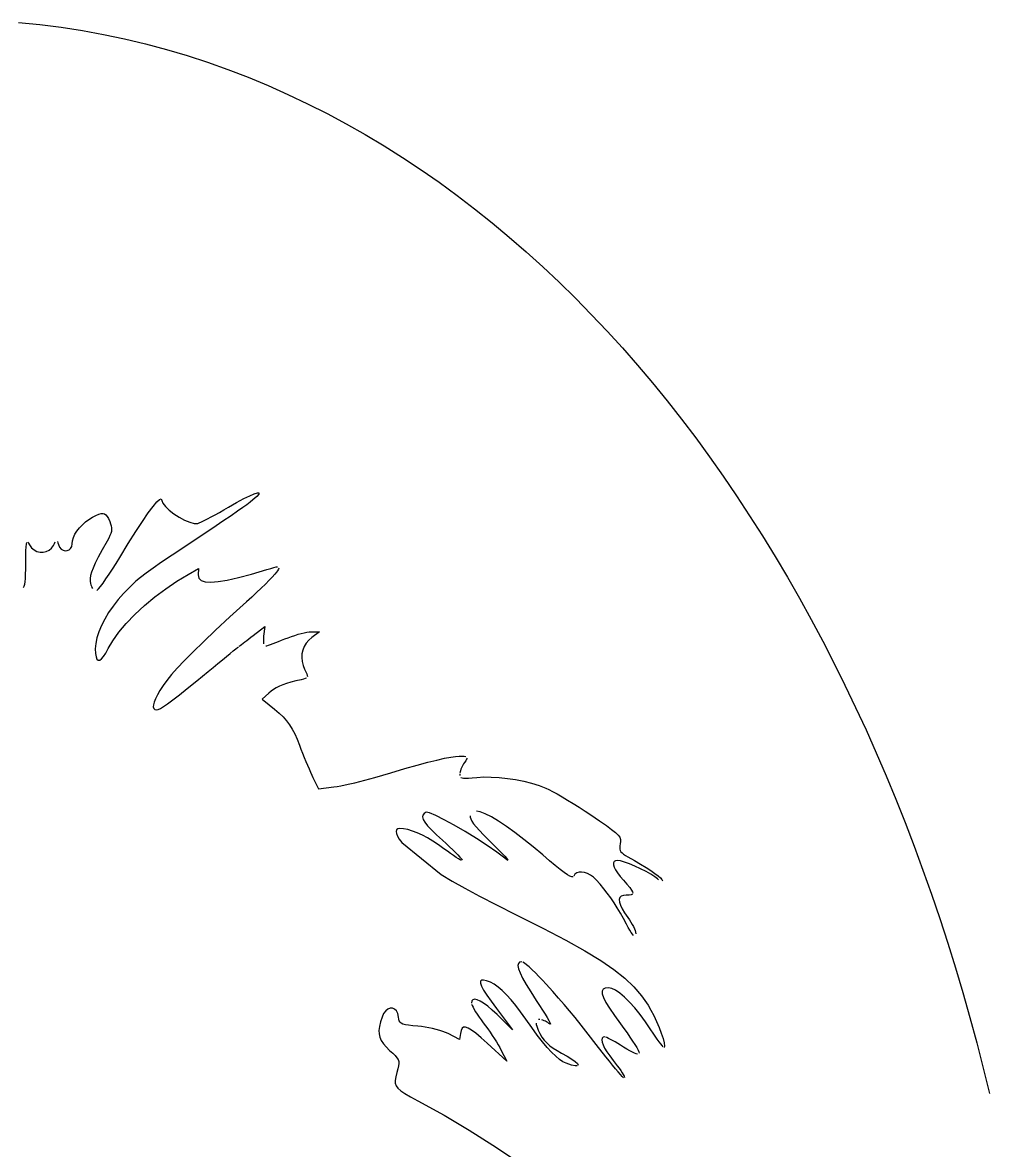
# Model space of a CAD drawing. Extents: x -128 to 128, y -84 to 84.
# Drawn here: x -102.69 to -81.68, y 34.58 to 59.16 of the extents above; entities that cross this region are included whole.
import ezdxf

# ---------------------------------------------------------------- set-up
doc = ezdxf.new("R2010")
doc.units = 0
doc.header["$MEASUREMENT"] = 0
doc.layers.get('0').update_dxf_attribs({"linetype": 'CONTINUOUS'})

msp = doc.modelspace()

# ---------------------------------------------------------------- linework, layer by layer
for p, q in [((-102.778, 59.158), (-102.312, 59.112)), ((-102.312, 59.112), (-101.848, 59.054)), ((-101.848, 59.054), (-101.385, 58.983)), ((-101.385, 58.983), (-100.924, 58.899)), ((-100.924, 58.899), (-100.465, 58.802)), ((-100.465, 58.802), (-100.009, 58.693)), ((-100.009, 58.693), (-99.555, 58.571)), ((-99.555, 58.571), (-99.105, 58.438)), ((-99.105, 58.438), (-98.658, 58.292)), ((-98.658, 58.292), (-98.214, 58.135)), ((-98.214, 58.135), (-97.774, 57.966)), ((-97.774, 57.966), (-97.337, 57.785)), ((-97.337, 57.785), (-96.905, 57.593)), ((-96.905, 57.593), (-96.477, 57.39)), ((-96.477, 57.39), (-96.053, 57.177)), ((-96.053, 57.177), (-95.634, 56.952)), ((-95.634, 56.952), (-95.22, 56.718)), ((-95.22, 56.718), (-94.81, 56.472)), ((-94.81, 56.472), (-94.405, 56.217)), ((-94.405, 56.217), (-94.005, 55.952)), ((-94.005, 55.952), (-93.61, 55.677)), ((-93.61, 55.677), (-93.22, 55.393)), ((-93.22, 55.393), (-92.836, 55.1)), ((-92.836, 55.1), (-92.456, 54.797)), ((-92.456, 54.797), (-92.082, 54.485)), ((-92.082, 54.485), (-91.713, 54.165)), ((-91.713, 54.165), (-91.35, 53.836)), ((-91.35, 53.836), (-90.992, 53.498)), ((-90.992, 53.498), (-90.639, 53.153)), ((-90.639, 53.153), (-90.292, 52.799)), ((-90.292, 52.799), (-89.95, 52.437)), ((-89.95, 52.437), (-89.614, 52.067)), ((-89.614, 52.067), (-89.284, 51.69)), ((-89.284, 51.69), (-88.959, 51.305)), ((-88.959, 51.305), (-88.639, 50.913)), ((-88.639, 50.913), (-88.325, 50.513)), ((-88.325, 50.513), (-88.017, 50.107)), ((-88.017, 50.107), (-87.714, 49.693)), ((-87.714, 49.693), (-87.417, 49.273)), ((-87.417, 49.273), (-87.126, 48.846)), ((-97.639, 48.891), (-97.571, 48.911)), ((-97.571, 48.911), (-97.537, 48.909)), ((-97.537, 48.909), (-97.541, 48.883)), ((-99.846, 48.614), (-99.764, 48.713)), ((-99.764, 48.713), (-99.704, 48.768)), ((-99.704, 48.768), (-99.668, 48.78)), ((-99.668, 48.78), (-99.655, 48.746)), ((-99.655, 48.746), (-99.634, 48.683)), ((-99.634, 48.683), (-99.578, 48.61)), ((-98.204, 48.597), (-98.024, 48.701)), ((-98.024, 48.701), (-97.868, 48.785)), ((-97.868, 48.785), (-97.739, 48.848)), ((-97.731, 48.708), (-97.803, 48.653)), ((-97.739, 48.848), (-97.639, 48.891)), ((-97.668, 48.758), (-97.731, 48.708)), ((-97.583, 48.833), (-97.668, 48.758)), ((-97.541, 48.883), (-97.583, 48.833)), ((-87.126, 48.846), (-86.841, 48.412)), ((-101.167, 48.379), (-101.091, 48.417)), ((-101.091, 48.417), (-101.029, 48.444)), ((-101.029, 48.444), (-100.978, 48.46)), ((-100.978, 48.46), (-100.937, 48.464)), ((-100.937, 48.464), (-100.902, 48.455)), ((-100.902, 48.455), (-100.873, 48.433)), ((-100.873, 48.433), (-100.846, 48.398)), ((-100.076, 48.289), (-99.95, 48.472)), ((-99.95, 48.472), (-99.846, 48.614)), ((-99.578, 48.61), (-99.494, 48.531)), ((-99.494, 48.531), (-99.39, 48.452)), ((-99.39, 48.452), (-99.275, 48.379)), ((-98.58, 48.385), (-98.492, 48.433)), ((-98.492, 48.433), (-98.399, 48.485)), ((-98.399, 48.485), (-98.303, 48.54)), ((-98.303, 48.54), (-98.204, 48.597)), ((-98.003, 48.509), (-98.145, 48.412)), ((-97.891, 48.588), (-98.003, 48.509)), ((-97.803, 48.653), (-97.891, 48.588)), ((-101.45, 48.149), (-101.387, 48.216)), ((-101.387, 48.216), (-101.319, 48.278)), ((-101.319, 48.278), (-101.245, 48.333)), ((-101.245, 48.333), (-101.167, 48.379)), ((-100.846, 48.398), (-100.819, 48.349)), ((-100.819, 48.349), (-100.791, 48.285)), ((-100.791, 48.285), (-100.772, 48.234)), ((-100.772, 48.234), (-100.758, 48.189)), ((-100.758, 48.189), (-100.75, 48.148)), ((-100.221, 48.067), (-100.076, 48.289)), ((-99.275, 48.379), (-99.158, 48.317)), ((-99.158, 48.317), (-99.046, 48.27)), ((-99.046, 48.27), (-98.948, 48.245)), ((-98.948, 48.245), (-98.872, 48.246)), ((-98.872, 48.246), (-98.839, 48.258)), ((-98.839, 48.258), (-98.792, 48.278)), ((-98.792, 48.278), (-98.732, 48.307)), ((-98.732, 48.307), (-98.661, 48.343)), ((-98.661, 48.343), (-98.58, 48.385)), ((-98.324, 48.291), (-98.546, 48.141)), ((-98.145, 48.412), (-98.324, 48.291)), ((-86.841, 48.412), (-86.561, 47.972)), ((-101.603, 47.867), (-101.582, 47.936)), ((-101.582, 47.936), (-101.548, 48.007)), ((-101.548, 48.007), (-101.504, 48.079)), ((-101.504, 48.079), (-101.45, 48.149)), ((-100.812, 47.923), (-100.846, 47.859)), ((-100.785, 47.978), (-100.812, 47.923)), ((-100.766, 48.025), (-100.785, 47.978)), ((-100.754, 48.068), (-100.766, 48.025)), ((-100.749, 48.109), (-100.754, 48.068)), ((-100.75, 48.148), (-100.749, 48.109)), ((-100.386, 47.805), (-100.221, 48.067)), ((-98.82, 47.958), (-99.151, 47.738)), ((-98.546, 48.141), (-98.82, 47.958)), ((-86.561, 47.972), (-86.287, 47.526)), ((-102.617, 47.647), (-102.613, 47.734)), ((-102.613, 47.734), (-102.608, 47.795)), ((-102.608, 47.795), (-102.601, 47.832)), ((-102.577, 47.841), (-102.56, 47.818)), ((-102.56, 47.818), (-102.538, 47.779)), ((-102.538, 47.779), (-102.495, 47.715)), ((-102.495, 47.715), (-102.441, 47.667)), ((-102.111, 47.66), (-102.057, 47.705)), ((-102.057, 47.705), (-102.015, 47.767)), ((-102.015, 47.767), (-101.994, 47.809)), ((-101.994, 47.809), (-101.977, 47.84)), ((-101.927, 47.848), (-101.919, 47.82)), ((-101.919, 47.82), (-101.909, 47.782)), ((-101.909, 47.782), (-101.885, 47.726)), ((-101.885, 47.726), (-101.851, 47.685)), ((-101.851, 47.685), (-101.809, 47.659)), ((-101.677, 47.668), (-101.643, 47.699)), ((-101.643, 47.699), (-101.619, 47.744)), ((-101.619, 47.744), (-101.611, 47.802)), ((-101.611, 47.802), (-101.603, 47.867)), ((-100.846, 47.859), (-100.953, 47.667)), ((-100.57, 47.505), (-100.386, 47.805)), ((-99.151, 47.738), (-99.43, 47.551)), ((-102.619, 47.385), (-102.618, 47.531)), ((-102.618, 47.531), (-102.617, 47.647)), ((-102.441, 47.667), (-102.378, 47.635)), ((-102.378, 47.635), (-102.31, 47.617)), ((-102.31, 47.617), (-102.241, 47.616)), ((-102.241, 47.616), (-102.173, 47.63)), ((-102.173, 47.63), (-102.111, 47.66)), ((-101.809, 47.659), (-101.764, 47.648)), ((-101.764, 47.648), (-101.719, 47.651)), ((-101.719, 47.651), (-101.677, 47.668)), ((-101.039, 47.507), (-101.106, 47.375)), ((-100.953, 47.667), (-101.039, 47.507)), ((-100.65, 47.374), (-100.57, 47.505)), ((-99.43, 47.551), (-99.659, 47.397)), ((-86.287, 47.526), (-86.018, 47.074)), ((-102.623, 47.138), (-102.62, 47.25)), ((-102.62, 47.25), (-102.619, 47.385)), ((-101.155, 47.268), (-101.19, 47.18)), ((-101.106, 47.375), (-101.155, 47.268)), ((-100.803, 47.137), (-100.728, 47.25)), ((-100.728, 47.25), (-100.65, 47.374)), ((-99.845, 47.268), (-99.995, 47.161)), ((-99.659, 47.397), (-99.845, 47.268)), ((-99.083, 47.134), (-98.858, 47.259)), ((-98.858, 47.259), (-98.862, 47.125)), ((-97.698, 47.142), (-97.368, 47.239)), ((-97.368, 47.239), (-97.281, 47.266)), ((-97.281, 47.266), (-97.214, 47.285)), ((-97.214, 47.285), (-97.164, 47.297)), ((-97.164, 47.297), (-97.13, 47.302)), ((-97.131, 47.213), (-97.152, 47.183)), ((-97.113, 47.247), (-97.131, 47.213)), ((-97.103, 47.273), (-97.113, 47.247)), ((-102.643, 46.918), (-102.634, 46.974)), ((-102.634, 46.974), (-102.627, 47.046)), ((-102.627, 47.046), (-102.623, 47.138)), ((-101.211, 47.107), (-101.22, 47.045)), ((-101.22, 47.045), (-101.218, 46.989)), ((-101.218, 46.989), (-101.208, 46.935)), ((-101.19, 47.18), (-101.211, 47.107)), ((-100.989, 46.873), (-100.935, 46.946)), ((-100.935, 46.946), (-100.872, 47.034)), ((-100.872, 47.034), (-100.803, 47.137)), ((-100.22, 46.983), (-100.311, 46.9)), ((-100.117, 47.068), (-100.22, 46.983)), ((-99.995, 47.161), (-100.117, 47.068)), ((-99.569, 46.822), (-99.327, 46.987)), ((-99.327, 46.987), (-99.083, 47.134)), ((-98.862, 47.125), (-98.848, 47.054)), ((-98.848, 47.054), (-98.799, 47.003)), ((-98.799, 47.003), (-98.713, 46.974)), ((-98.713, 46.974), (-98.59, 46.965)), ((-98.59, 46.965), (-98.429, 46.977)), ((-98.429, 46.977), (-98.227, 47.011)), ((-98.227, 47.011), (-97.984, 47.066)), ((-97.984, 47.066), (-97.698, 47.142)), ((-97.316, 47.005), (-97.398, 46.924)), ((-97.247, 47.077), (-97.316, 47.005)), ((-97.191, 47.137), (-97.247, 47.077)), ((-97.152, 47.183), (-97.191, 47.137)), ((-86.018, 47.074), (-85.756, 46.615)), ((-102.671, 46.852), (-102.655, 46.878)), ((-102.655, 46.878), (-102.643, 46.918)), ((-101.208, 46.935), (-101.2, 46.905)), ((-101.2, 46.905), (-101.189, 46.878)), ((-101.189, 46.878), (-101.177, 46.852)), ((-101.177, 46.852), (-101.163, 46.829)), ((-101.068, 46.784), (-101.034, 46.819)), ((-101.034, 46.819), (-100.989, 46.873)), ((-100.489, 46.719), (-100.608, 46.584)), ((-100.398, 46.814), (-100.489, 46.719)), ((-100.311, 46.9), (-100.398, 46.814)), ((-99.806, 46.643), (-99.569, 46.822)), ((-97.589, 46.739), (-97.695, 46.639)), ((-97.489, 46.834), (-97.589, 46.739)), ((-97.398, 46.924), (-97.489, 46.834)), ((-100.608, 46.584), (-100.717, 46.444)), ((-100.241, 46.259), (-100.031, 46.453)), ((-100.031, 46.453), (-99.806, 46.643)), ((-97.806, 46.538), (-98.169, 46.206)), ((-97.695, 46.639), (-97.806, 46.538)), ((-85.756, 46.615), (-85.499, 46.151)), ((-100.814, 46.303), (-100.899, 46.16)), ((-100.717, 46.444), (-100.814, 46.303)), ((-100.43, 46.063), (-100.241, 46.259)), ((-98.169, 46.206), (-98.482, 45.916)), ((-100.971, 46.019), (-101.029, 45.882)), ((-100.899, 46.16), (-100.971, 46.019)), ((-100.593, 45.872), (-100.43, 46.063)), ((-97.666, 45.803), (-97.411, 46.002)), ((-97.411, 46.002), (-97.436, 45.787)), ((-85.499, 46.151), (-85.248, 45.68)), ((-101.071, 45.75), (-101.097, 45.625)), ((-101.029, 45.882), (-101.071, 45.75)), ((-100.726, 45.688), (-100.593, 45.872)), ((-98.482, 45.916), (-98.749, 45.664)), ((-97.803, 45.696), (-97.758, 45.731)), ((-97.758, 45.731), (-97.712, 45.766)), ((-97.712, 45.766), (-97.666, 45.803)), ((-97.44, 45.748), (-97.441, 45.712)), ((-97.441, 45.712), (-97.441, 45.678)), ((-97.436, 45.787), (-97.44, 45.748)), ((-97.043, 45.7), (-96.974, 45.727)), ((-96.974, 45.727), (-96.903, 45.755)), ((-96.903, 45.755), (-96.831, 45.782)), ((-96.831, 45.782), (-96.758, 45.806)), ((-96.758, 45.806), (-96.686, 45.828)), ((-96.686, 45.828), (-96.617, 45.846)), ((-96.617, 45.846), (-96.554, 45.862)), ((-96.554, 45.862), (-96.496, 45.873)), ((-96.496, 45.873), (-96.446, 45.88)), ((-96.386, 45.756), (-96.453, 45.698)), ((-96.446, 45.88), (-96.406, 45.883)), ((-96.406, 45.883), (-96.217, 45.882)), ((-96.217, 45.882), (-96.386, 45.756)), ((-101.097, 45.625), (-101.106, 45.51)), ((-101.106, 45.51), (-101.102, 45.411)), ((-100.876, 45.418), (-100.823, 45.518)), ((-100.823, 45.518), (-100.726, 45.688)), ((-98.749, 45.664), (-98.974, 45.446)), ((-98.165, 45.411), (-98.097, 45.466)), ((-98.097, 45.466), (-98.043, 45.51)), ((-98.043, 45.51), (-98.005, 45.541)), ((-98.005, 45.541), (-97.984, 45.557)), ((-97.968, 45.569), (-97.946, 45.586)), ((-97.946, 45.586), (-97.917, 45.608)), ((-97.917, 45.608), (-97.883, 45.634)), ((-97.883, 45.634), (-97.844, 45.664)), ((-97.844, 45.664), (-97.803, 45.696)), ((-97.441, 45.678), (-97.439, 45.648)), ((-97.439, 45.648), (-97.436, 45.622)), ((-97.391, 45.574), (-97.364, 45.581)), ((-97.364, 45.581), (-97.328, 45.593)), ((-97.328, 45.593), (-97.283, 45.608)), ((-97.283, 45.608), (-97.23, 45.627)), ((-97.23, 45.627), (-97.172, 45.649)), ((-97.172, 45.649), (-97.109, 45.673)), ((-97.109, 45.673), (-97.043, 45.7)), ((-96.581, 45.484), (-96.6, 45.403)), ((-96.551, 45.561), (-96.581, 45.484)), ((-96.508, 45.633), (-96.551, 45.561)), ((-96.453, 45.698), (-96.508, 45.633)), ((-85.248, 45.68), (-85.003, 45.205)), ((-101.102, 45.411), (-101.089, 45.338)), ((-101.089, 45.338), (-101.069, 45.289)), ((-101.069, 45.289), (-101.041, 45.265)), ((-101.041, 45.265), (-101.008, 45.266)), ((-101.008, 45.266), (-100.969, 45.292)), ((-100.969, 45.292), (-100.924, 45.342)), ((-100.924, 45.342), (-100.876, 45.418)), ((-99.163, 45.257), (-99.318, 45.093)), ((-98.974, 45.446), (-99.163, 45.257)), ((-98.433, 45.192), (-98.335, 45.272)), ((-98.335, 45.272), (-98.245, 45.345)), ((-98.245, 45.345), (-98.165, 45.411)), ((-96.6, 45.403), (-96.605, 45.32)), ((-96.605, 45.32), (-96.598, 45.235)), ((-96.598, 45.235), (-96.577, 45.151)), ((-99.318, 45.093), (-99.444, 44.95)), ((-98.891, 44.816), (-98.646, 45.017)), ((-98.646, 45.017), (-98.537, 45.106)), ((-98.537, 45.106), (-98.433, 45.192)), ((-96.577, 45.151), (-96.542, 45.067)), ((-96.542, 45.067), (-96.515, 45.011)), ((-96.515, 45.011), (-96.495, 44.968)), ((-85.003, 45.205), (-84.763, 44.723)), ((-99.546, 44.824), (-99.627, 44.71)), ((-99.444, 44.95), (-99.546, 44.824)), ((-99.099, 44.648), (-98.891, 44.816)), ((-96.934, 44.757), (-97.018, 44.727)), ((-96.84, 44.785), (-96.934, 44.757)), ((-96.734, 44.812), (-96.84, 44.785)), ((-96.616, 44.84), (-96.734, 44.812)), ((-96.567, 44.851), (-96.616, 44.84)), ((-96.53, 44.862), (-96.567, 44.851)), ((-96.503, 44.874), (-96.53, 44.862)), ((-96.495, 44.968), (-96.484, 44.934)), ((-96.484, 44.934), (-96.481, 44.908)), ((-99.75, 44.509), (-99.792, 44.425)), ((-99.695, 44.604), (-99.75, 44.509)), ((-99.627, 44.71), (-99.695, 44.604)), ((-99.414, 44.4), (-99.272, 44.51)), ((-99.272, 44.51), (-99.099, 44.648)), ((-97.32, 44.549), (-97.466, 44.414)), ((-97.272, 44.59), (-97.32, 44.549)), ((-97.218, 44.628), (-97.272, 44.59)), ((-97.159, 44.664), (-97.218, 44.628)), ((-97.092, 44.696), (-97.159, 44.664)), ((-97.018, 44.727), (-97.092, 44.696)), ((-84.763, 44.723), (-84.53, 44.236)), ((-99.838, 44.293), (-99.841, 44.245)), ((-99.841, 44.245), (-99.831, 44.211)), ((-99.821, 44.353), (-99.838, 44.293)), ((-99.792, 44.425), (-99.821, 44.353)), ((-99.686, 44.213), (-99.618, 44.254)), ((-99.618, 44.254), (-99.528, 44.316)), ((-99.528, 44.316), (-99.414, 44.4)), ((-97.466, 44.414), (-97.314, 44.295)), ((-97.314, 44.295), (-97.197, 44.2)), ((-84.53, 44.236), (-84.302, 43.744)), ((-99.831, 44.211), (-99.808, 44.19)), ((-99.808, 44.19), (-99.772, 44.183)), ((-99.772, 44.183), (-99.736, 44.19)), ((-99.736, 44.19), (-99.686, 44.213)), ((-97.197, 44.2), (-97.097, 44.112)), ((-97.097, 44.112), (-97.011, 44.028)), ((-97.011, 44.028), (-96.936, 43.944)), ((-96.936, 43.944), (-96.871, 43.857)), ((-96.871, 43.857), (-96.813, 43.763)), ((-96.813, 43.763), (-96.759, 43.66)), ((-96.759, 43.66), (-96.707, 43.543)), ((-96.707, 43.543), (-96.655, 43.41)), ((-84.302, 43.744), (-84.081, 43.247)), ((-96.655, 43.41), (-96.622, 43.324)), ((-96.622, 43.324), (-96.587, 43.236)), ((-96.587, 43.236), (-96.551, 43.146)), ((-96.551, 43.146), (-96.515, 43.058)), ((-96.515, 43.058), (-96.48, 42.974)), ((-94.088, 42.977), (-93.856, 43.039)), ((-93.856, 43.039), (-93.658, 43.089)), ((-93.658, 43.089), (-93.493, 43.127)), ((-93.493, 43.127), (-93.358, 43.153)), ((-93.358, 43.153), (-93.251, 43.169)), ((-93.251, 43.169), (-93.17, 43.174)), ((-93.17, 43.174), (-93.11, 43.173)), ((-93.11, 43.173), (-93.063, 43.172)), ((-93.06, 43.034), (-93.077, 43.007)), ((-93.063, 43.172), (-93.03, 43.168)), ((-93.031, 43.074), (-93.06, 43.034)), ((-93.012, 43.106), (-93.031, 43.074)), ((-93.001, 43.131), (-93.012, 43.106)), ((-84.081, 43.247), (-83.865, 42.745)), ((-96.48, 42.974), (-96.445, 42.894)), ((-96.445, 42.894), (-96.414, 42.822)), ((-96.414, 42.822), (-96.385, 42.76)), ((-95.012, 42.709), (-94.664, 42.812)), ((-94.664, 42.812), (-94.356, 42.901)), ((-94.356, 42.901), (-94.088, 42.977)), ((-93.158, 42.782), (-93.156, 42.753)), ((-93.152, 42.83), (-93.156, 42.804)), ((-93.144, 42.857), (-93.152, 42.83)), ((-93.135, 42.887), (-93.144, 42.857)), ((-93.123, 42.917), (-93.135, 42.887)), ((-93.109, 42.948), (-93.123, 42.917)), ((-93.094, 42.978), (-93.109, 42.948)), ((-93.077, 43.007), (-93.094, 42.978)), ((-96.385, 42.76), (-96.36, 42.708)), ((-96.36, 42.708), (-96.238, 42.464)), ((-95.836, 42.513), (-95.754, 42.527)), ((-95.754, 42.527), (-95.661, 42.546)), ((-95.661, 42.546), (-95.559, 42.568)), ((-95.559, 42.568), (-95.451, 42.593)), ((-95.451, 42.593), (-95.34, 42.62)), ((-95.34, 42.62), (-95.228, 42.649)), ((-95.228, 42.649), (-95.117, 42.679)), ((-95.117, 42.679), (-95.012, 42.709)), ((-93.134, 42.712), (-93.111, 42.701)), ((-93.111, 42.701), (-93.076, 42.694)), ((-93.076, 42.694), (-93.029, 42.692)), ((-93.029, 42.692), (-92.966, 42.694)), ((-92.966, 42.694), (-92.887, 42.7)), ((-92.887, 42.7), (-92.788, 42.71)), ((-92.788, 42.71), (-92.636, 42.72)), ((-92.636, 42.72), (-92.472, 42.719)), ((-92.472, 42.719), (-92.299, 42.709)), ((-92.299, 42.709), (-92.122, 42.69)), ((-92.122, 42.69), (-91.942, 42.662)), ((-91.942, 42.662), (-91.765, 42.626)), ((-91.765, 42.626), (-91.594, 42.583)), ((-91.594, 42.583), (-91.432, 42.533)), ((-91.432, 42.533), (-91.283, 42.476)), ((-83.865, 42.745), (-83.655, 42.238)), ((-96.238, 42.464), (-95.905, 42.503)), ((-95.905, 42.503), (-95.836, 42.513)), ((-91.283, 42.476), (-91.218, 42.446)), ((-91.218, 42.446), (-91.135, 42.404)), ((-91.135, 42.404), (-91.038, 42.35)), ((-91.038, 42.35), (-90.929, 42.287)), ((-90.929, 42.287), (-90.811, 42.217)), ((-90.811, 42.217), (-90.686, 42.141)), ((-90.686, 42.141), (-90.559, 42.061)), ((-90.559, 42.061), (-90.43, 41.978)), ((-83.655, 42.238), (-83.451, 41.726)), ((-93.965, 41.891), (-93.972, 41.848)), ((-93.972, 41.848), (-93.957, 41.796)), ((-93.938, 41.924), (-93.965, 41.891)), ((-93.957, 41.796), (-93.919, 41.732)), ((-93.891, 41.95), (-93.938, 41.924)), ((-93.819, 41.938), (-93.891, 41.95)), ((-93.684, 41.882), (-93.819, 41.938)), ((-93.499, 41.789), (-93.684, 41.882)), ((-93.28, 41.669), (-93.499, 41.789)), ((-92.931, 41.873), (-92.933, 41.845)), ((-92.933, 41.845), (-92.922, 41.808)), ((-92.922, 41.808), (-92.897, 41.76)), ((-92.712, 41.96), (-92.793, 41.975)), ((-92.604, 41.918), (-92.712, 41.96)), ((-92.47, 41.849), (-92.604, 41.918)), ((-92.316, 41.756), (-92.47, 41.849)), ((-90.43, 41.978), (-90.304, 41.894)), ((-90.304, 41.894), (-90.114, 41.766)), ((-94.537, 41.567), (-94.547, 41.532)), ((-94.511, 41.589), (-94.537, 41.567)), ((-94.467, 41.596), (-94.511, 41.589)), ((-94.383, 41.59), (-94.467, 41.596)), ((-94.291, 41.572), (-94.383, 41.59)), ((-94.192, 41.542), (-94.291, 41.572)), ((-94.087, 41.502), (-94.192, 41.542)), ((-93.919, 41.732), (-93.86, 41.655)), ((-93.86, 41.655), (-93.776, 41.565)), ((-93.776, 41.565), (-93.669, 41.461)), ((-93.041, 41.53), (-93.28, 41.669)), ((-92.897, 41.76), (-92.857, 41.702)), ((-92.857, 41.702), (-92.801, 41.633)), ((-92.801, 41.633), (-92.73, 41.553)), ((-92.73, 41.553), (-92.643, 41.46)), ((-92.144, 41.643), (-92.316, 41.756)), ((-91.959, 41.51), (-92.144, 41.643)), ((-90.114, 41.766), (-89.964, 41.662)), ((-89.964, 41.662), (-89.849, 41.578)), ((-89.849, 41.578), (-89.765, 41.51)), ((-83.451, 41.726), (-83.254, 41.21)), ((-94.547, 41.532), (-94.539, 41.486)), ((-94.539, 41.486), (-94.516, 41.429)), ((-94.516, 41.429), (-94.478, 41.365)), ((-94.478, 41.365), (-94.425, 41.294)), ((-94.425, 41.294), (-93.562, 40.594)), ((-93.976, 41.451), (-94.087, 41.502)), ((-93.862, 41.391), (-93.976, 41.451)), ((-93.744, 41.321), (-93.862, 41.391)), ((-93.624, 41.242), (-93.744, 41.321)), ((-93.669, 41.461), (-93.536, 41.34)), ((-93.536, 41.34), (-93.457, 41.269)), ((-92.797, 41.38), (-93.041, 41.53)), ((-92.563, 41.228), (-92.797, 41.38)), ((-92.643, 41.46), (-92.539, 41.354)), ((-92.539, 41.354), (-92.417, 41.234)), ((-91.762, 41.361), (-91.959, 41.51)), ((-91.558, 41.197), (-91.762, 41.361)), ((-89.765, 41.51), (-89.707, 41.454)), ((-89.707, 41.454), (-89.673, 41.406)), ((-89.673, 41.406), (-89.657, 41.361)), ((-89.655, 41.316), (-89.662, 41.266)), ((-89.657, 41.361), (-89.655, 41.316)), ((-93.504, 41.155), (-93.624, 41.242)), ((-93.43, 41.1), (-93.504, 41.155)), ((-93.457, 41.269), (-93.383, 41.2)), ((-93.361, 41.05), (-93.43, 41.1)), ((-93.383, 41.2), (-93.314, 41.135)), ((-93.298, 41.006), (-93.361, 41.05)), ((-93.314, 41.135), (-93.252, 41.075)), ((-93.252, 41.075), (-93.199, 41.022)), ((-92.352, 41.083), (-92.563, 41.228)), ((-92.417, 41.234), (-92.322, 41.141)), ((-92.18, 40.953), (-92.352, 41.083)), ((-92.322, 41.141), (-92.243, 41.062)), ((-92.243, 41.062), (-92.18, 40.997)), ((-91.35, 41.021), (-91.558, 41.197)), ((-89.67, 41.22), (-89.673, 41.181)), ((-89.673, 41.181), (-89.671, 41.147)), ((-89.671, 41.147), (-89.662, 41.117)), ((-89.662, 41.266), (-89.67, 41.22)), ((-89.662, 41.117), (-89.646, 41.09)), ((-89.646, 41.09), (-89.623, 41.064)), ((-89.623, 41.064), (-89.591, 41.038)), ((-83.254, 41.21), (-83.062, 40.689)), ((-93.241, 40.967), (-93.298, 41.006)), ((-93.191, 40.936), (-93.241, 40.967)), ((-93.199, 41.022), (-93.155, 40.976)), ((-93.151, 40.913), (-93.191, 40.936)), ((-93.155, 40.976), (-93.122, 40.939)), ((-93.12, 40.898), (-93.151, 40.913)), ((-93.122, 40.939), (-93.102, 40.912)), ((-92.18, 40.997), (-92.134, 40.947)), ((-92.132, 40.915), (-92.18, 40.953)), ((-92.134, 40.947), (-92.105, 40.913)), ((-92.104, 40.897), (-92.132, 40.915)), ((-91.204, 40.895), (-91.35, 41.021)), ((-91.079, 40.79), (-91.204, 40.895)), ((-89.795, 40.878), (-89.809, 40.848)), ((-89.809, 40.848), (-89.809, 40.807)), ((-89.809, 40.807), (-89.794, 40.756)), ((-89.766, 40.896), (-89.795, 40.878)), ((-89.722, 40.903), (-89.766, 40.896)), ((-89.658, 40.893), (-89.722, 40.903)), ((-89.569, 40.866), (-89.658, 40.893)), ((-89.591, 41.038), (-89.549, 41.011)), ((-89.46, 40.825), (-89.569, 40.866)), ((-89.549, 41.011), (-89.498, 40.982)), ((-89.498, 40.982), (-89.351, 40.899)), ((-89.341, 40.775), (-89.46, 40.825)), ((-89.351, 40.899), (-89.217, 40.821)), ((-89.217, 40.821), (-89.098, 40.748)), ((-93.562, 40.594), (-93.324, 40.45)), ((-90.972, 40.704), (-91.079, 40.79)), ((-90.884, 40.637), (-90.972, 40.704)), ((-90.812, 40.588), (-90.884, 40.637)), ((-90.757, 40.556), (-90.812, 40.588)), ((-90.716, 40.541), (-90.757, 40.556)), ((-90.648, 40.6), (-90.674, 40.557)), ((-90.609, 40.629), (-90.648, 40.6)), ((-90.56, 40.645), (-90.609, 40.629)), ((-90.503, 40.647), (-90.56, 40.645)), ((-90.44, 40.637), (-90.503, 40.647)), ((-90.375, 40.615), (-90.44, 40.637)), ((-90.309, 40.58), (-90.375, 40.615)), ((-90.245, 40.534), (-90.309, 40.58)), ((-89.794, 40.756), (-89.765, 40.696)), ((-89.765, 40.696), (-89.721, 40.628)), ((-89.721, 40.628), (-89.664, 40.552)), ((-89.664, 40.552), (-89.594, 40.47)), ((-89.218, 40.718), (-89.341, 40.775)), ((-89.1, 40.658), (-89.218, 40.718)), ((-88.994, 40.599), (-89.1, 40.658)), ((-89.098, 40.748), (-88.994, 40.68)), ((-88.994, 40.68), (-88.906, 40.62)), ((-88.908, 40.544), (-88.994, 40.599)), ((-88.906, 40.62), (-88.836, 40.566)), ((-88.836, 40.566), (-88.784, 40.521)), ((-83.062, 40.689), (-82.876, 40.163)), ((-93.324, 40.45), (-93.048, 40.294)), ((-90.689, 40.541), (-90.716, 40.541)), ((-90.185, 40.477), (-90.245, 40.534)), ((-90.102, 40.382), (-90.185, 40.477)), ((-90.022, 40.285), (-90.102, 40.382)), ((-89.594, 40.47), (-89.515, 40.382)), ((-89.515, 40.382), (-89.456, 40.311)), ((-89.456, 40.311), (-89.415, 40.256)), ((-88.851, 40.498), (-88.908, 40.544)), ((-88.831, 40.48), (-88.851, 40.498)), ((-88.784, 40.521), (-88.753, 40.485)), ((-88.753, 40.485), (-88.742, 40.458)), ((-93.048, 40.294), (-92.729, 40.123)), ((-92.729, 40.123), (-92.359, 39.933)), ((-89.944, 40.185), (-90.022, 40.285)), ((-89.869, 40.083), (-89.944, 40.185)), ((-89.797, 39.976), (-89.869, 40.083)), ((-89.671, 40.091), (-89.684, 40.049)), ((-89.641, 40.122), (-89.671, 40.091)), ((-89.594, 40.14), (-89.641, 40.122)), ((-89.53, 40.146), (-89.594, 40.14)), ((-89.47, 40.147), (-89.53, 40.146)), ((-89.425, 40.153), (-89.47, 40.147)), ((-89.397, 40.165), (-89.425, 40.153)), ((-89.415, 40.256), (-89.391, 40.215)), ((-89.391, 40.215), (-89.385, 40.185)), ((-82.876, 40.163), (-82.697, 39.634)), ((-92.359, 39.933), (-91.933, 39.719)), ((-89.726, 39.867), (-89.797, 39.976)), ((-89.658, 39.754), (-89.726, 39.867)), ((-89.684, 40.049), (-89.68, 39.994)), ((-89.68, 39.994), (-89.659, 39.928)), ((-89.659, 39.928), (-89.621, 39.849)), ((-89.621, 39.849), (-89.566, 39.758)), ((-91.933, 39.719), (-91.348, 39.424)), ((-89.592, 39.636), (-89.658, 39.754)), ((-89.527, 39.515), (-89.592, 39.636)), ((-89.566, 39.758), (-89.494, 39.655)), ((-89.494, 39.655), (-89.46, 39.605)), ((-89.46, 39.605), (-89.428, 39.556)), ((-82.697, 39.634), (-82.523, 39.101)), ((-91.348, 39.424), (-90.851, 39.163)), ((-89.489, 39.442), (-89.527, 39.515)), ((-89.454, 39.381), (-89.489, 39.442)), ((-89.424, 39.332), (-89.454, 39.381)), ((-89.428, 39.556), (-89.4, 39.506)), ((-89.398, 39.295), (-89.424, 39.332)), ((-89.4, 39.506), (-89.375, 39.459)), ((-89.375, 39.459), (-89.354, 39.413)), ((-89.354, 39.413), (-89.339, 39.372)), ((-89.339, 39.372), (-89.328, 39.335)), ((-89.328, 39.335), (-89.323, 39.304)), ((-90.851, 39.163), (-90.434, 38.931)), ((-89.375, 39.269), (-89.398, 39.295)), ((-82.523, 39.101), (-82.355, 38.563)), ((-90.434, 38.931), (-90.087, 38.719)), ((-91.883, 38.658), (-91.891, 38.61)), ((-91.891, 38.61), (-91.878, 38.542)), ((-91.855, 38.686), (-91.883, 38.658)), ((-91.807, 38.695), (-91.855, 38.686)), ((-91.749, 38.664), (-91.784, 38.687)), ((-91.702, 38.628), (-91.749, 38.664)), ((-91.646, 38.58), (-91.702, 38.628)), ((-90.087, 38.719), (-89.8, 38.522)), ((-91.878, 38.542), (-91.844, 38.451)), ((-91.844, 38.451), (-91.789, 38.337)), ((-91.582, 38.521), (-91.646, 38.58)), ((-91.511, 38.452), (-91.582, 38.521)), ((-91.436, 38.376), (-91.511, 38.452)), ((-91.357, 38.294), (-91.436, 38.376)), ((-89.8, 38.522), (-89.563, 38.333)), ((-82.355, 38.563), (-82.194, 38.022)), ((-92.686, 38.292), (-92.709, 38.269)), ((-92.709, 38.269), (-92.709, 38.225)), ((-92.709, 38.225), (-92.686, 38.16)), ((-92.641, 38.296), (-92.686, 38.292)), ((-92.686, 38.16), (-92.64, 38.074)), ((-92.574, 38.281), (-92.641, 38.296)), ((-92.493, 38.249), (-92.574, 38.281)), ((-92.409, 38.202), (-92.493, 38.249)), ((-92.323, 38.141), (-92.409, 38.202)), ((-92.233, 38.065), (-92.323, 38.141)), ((-91.789, 38.337), (-91.712, 38.2)), ((-91.712, 38.2), (-91.613, 38.037)), ((-91.276, 38.206), (-91.357, 38.294)), ((-91.133, 38.047), (-91.276, 38.206)), ((-90.034, 38.096), (-90.057, 38.055)), ((-89.987, 38.12), (-90.034, 38.096)), ((-89.916, 38.127), (-89.987, 38.12)), ((-89.846, 38.114), (-89.916, 38.127)), ((-89.763, 38.074), (-89.846, 38.114)), ((-89.563, 38.333), (-89.366, 38.145)), ((-89.366, 38.145), (-89.2, 37.952)), ((-92.873, 37.867), (-92.897, 37.839)), ((-92.834, 37.875), (-92.873, 37.867)), ((-92.781, 37.865), (-92.834, 37.875)), ((-92.716, 37.836), (-92.781, 37.865)), ((-92.64, 38.074), (-92.571, 37.965)), ((-92.571, 37.965), (-92.478, 37.832)), ((-92.14, 37.974), (-92.233, 38.065)), ((-92.043, 37.866), (-92.14, 37.974)), ((-91.941, 37.742), (-92.043, 37.866)), ((-91.613, 38.037), (-91.491, 37.848)), ((-91.491, 37.848), (-91.42, 37.739)), ((-91.006, 37.903), (-91.133, 38.047)), ((-90.887, 37.766), (-91.006, 37.903)), ((-90.057, 38.055), (-90.055, 37.995)), ((-90.055, 37.995), (-90.028, 37.913)), ((-90.028, 37.913), (-89.976, 37.809)), ((-89.67, 38.01), (-89.763, 38.074)), ((-89.568, 37.923), (-89.67, 38.01)), ((-89.46, 37.815), (-89.568, 37.923)), ((-89.2, 37.952), (-89.056, 37.747)), ((-82.194, 38.022), (-82.039, 37.477)), ((-94.775, 37.624), (-94.819, 37.567)), ((-94.727, 37.662), (-94.775, 37.624)), ((-94.677, 37.681), (-94.727, 37.662)), ((-94.627, 37.681), (-94.677, 37.681)), ((-94.581, 37.662), (-94.627, 37.681)), ((-94.542, 37.623), (-94.581, 37.662)), ((-94.512, 37.566), (-94.542, 37.623)), ((-92.897, 37.839), (-92.905, 37.792)), ((-92.901, 37.771), (-92.889, 37.741)), ((-92.889, 37.741), (-92.87, 37.703)), ((-92.87, 37.703), (-92.845, 37.657)), ((-92.845, 37.657), (-92.814, 37.606)), ((-92.814, 37.606), (-92.778, 37.55)), ((-92.639, 37.789), (-92.716, 37.836)), ((-92.551, 37.724), (-92.639, 37.789)), ((-92.454, 37.642), (-92.551, 37.724)), ((-92.478, 37.832), (-92.362, 37.676)), ((-92.348, 37.544), (-92.454, 37.642)), ((-92.362, 37.676), (-92.007, 37.213)), ((-91.833, 37.601), (-91.941, 37.742)), ((-91.721, 37.442), (-91.833, 37.601)), ((-91.42, 37.739), (-91.356, 37.64)), ((-91.356, 37.64), (-91.301, 37.552)), ((-90.77, 37.627), (-90.887, 37.766)), ((-90.647, 37.479), (-90.77, 37.627)), ((-89.976, 37.809), (-89.896, 37.68)), ((-89.896, 37.68), (-89.79, 37.524)), ((-89.346, 37.688), (-89.46, 37.815)), ((-89.229, 37.544), (-89.346, 37.688)), ((-89.056, 37.747), (-88.994, 37.641)), ((-88.994, 37.641), (-88.931, 37.52)), ((-94.888, 37.382), (-94.911, 37.285)), ((-94.854, 37.49), (-94.888, 37.382)), ((-94.819, 37.567), (-94.854, 37.49)), ((-94.495, 37.489), (-94.512, 37.566)), ((-94.488, 37.442), (-94.495, 37.489)), ((-94.478, 37.405), (-94.488, 37.442)), ((-94.461, 37.376), (-94.478, 37.405)), ((-94.436, 37.353), (-94.461, 37.376)), ((-92.778, 37.55), (-92.737, 37.49)), ((-92.737, 37.49), (-92.694, 37.429)), ((-92.694, 37.429), (-92.648, 37.366)), ((-92.648, 37.366), (-92.6, 37.3)), ((-92.007, 37.213), (-92.348, 37.544)), ((-91.59, 37.258), (-91.721, 37.442)), ((-91.416, 37.433), (-91.442, 37.432)), ((-91.346, 37.42), (-91.371, 37.427)), ((-91.32, 37.41), (-91.346, 37.42)), ((-91.293, 37.398), (-91.32, 37.41)), ((-91.301, 37.552), (-91.256, 37.476)), ((-91.267, 37.384), (-91.293, 37.398)), ((-91.241, 37.368), (-91.267, 37.384)), ((-91.256, 37.476), (-91.22, 37.414)), ((-91.217, 37.351), (-91.241, 37.368)), ((-91.22, 37.414), (-91.196, 37.367)), ((-91.196, 37.367), (-91.183, 37.337)), ((-90.514, 37.312), (-90.647, 37.479)), ((-89.79, 37.524), (-89.657, 37.341)), ((-89.111, 37.384), (-89.229, 37.544)), ((-88.993, 37.211), (-89.111, 37.384)), ((-88.931, 37.52), (-88.87, 37.391)), ((-88.87, 37.391), (-88.815, 37.261)), ((-82.039, 37.477), (-81.89, 36.928)), ((-94.911, 37.285), (-94.921, 37.199)), ((-94.921, 37.199), (-94.918, 37.12)), ((-94.918, 37.12), (-94.901, 37.047)), ((-94.398, 37.335), (-94.436, 37.353)), ((-94.346, 37.322), (-94.398, 37.335)), ((-94.276, 37.311), (-94.346, 37.322)), ((-94.185, 37.301), (-94.276, 37.311)), ((-94.071, 37.291), (-94.185, 37.301)), ((-93.993, 37.283), (-94.071, 37.291)), ((-93.913, 37.272), (-93.993, 37.283)), ((-93.831, 37.257), (-93.913, 37.272)), ((-93.751, 37.24), (-93.831, 37.257)), ((-93.672, 37.221), (-93.751, 37.24)), ((-93.598, 37.199), (-93.672, 37.221)), ((-93.529, 37.177), (-93.598, 37.199)), ((-93.468, 37.153), (-93.529, 37.177)), ((-93.416, 37.128), (-93.468, 37.153)), ((-93.166, 36.998), (-93.416, 37.128)), ((-93.146, 37.132), (-93.166, 36.998)), ((-93.131, 37.199), (-93.146, 37.132)), ((-93.109, 37.244), (-93.131, 37.199)), ((-93.078, 37.269), (-93.109, 37.244)), ((-93.034, 37.271), (-93.078, 37.269)), ((-92.976, 37.249), (-93.034, 37.271)), ((-92.902, 37.204), (-92.976, 37.249)), ((-92.81, 37.135), (-92.902, 37.204)), ((-92.697, 37.039), (-92.81, 37.135)), ((-92.6, 37.3), (-92.55, 37.231)), ((-92.55, 37.231), (-92.5, 37.159)), ((-92.5, 37.159), (-92.452, 37.087)), ((-91.47, 37.094), (-91.59, 37.258)), ((-91.497, 37.354), (-91.491, 37.325)), ((-91.491, 37.325), (-91.481, 37.291)), ((-91.481, 37.291), (-91.45, 37.206)), ((-91.45, 37.206), (-91.414, 37.127)), ((-91.414, 37.127), (-91.371, 37.054)), ((-91.196, 37.333), (-91.217, 37.351)), ((-90.361, 37.119), (-90.514, 37.312)), ((-90.183, 36.89), (-90.361, 37.119)), ((-89.657, 37.341), (-89.583, 37.241)), ((-89.583, 37.241), (-89.514, 37.144)), ((-89.514, 37.144), (-89.45, 37.052)), ((-88.945, 37.137), (-88.993, 37.211)), ((-88.898, 37.069), (-88.945, 37.137)), ((-88.815, 37.261), (-88.767, 37.135)), ((-88.767, 37.135), (-88.729, 37.022)), ((-94.901, 37.047), (-94.871, 36.977)), ((-94.871, 36.977), (-94.826, 36.907)), ((-94.826, 36.907), (-94.766, 36.837)), ((-92.562, 36.918), (-92.697, 37.039)), ((-92.133, 36.525), (-92.562, 36.918)), ((-92.452, 37.087), (-92.405, 37.015)), ((-92.405, 37.015), (-92.362, 36.947)), ((-92.362, 36.947), (-92.323, 36.882)), ((-92.323, 36.882), (-92.289, 36.824)), ((-91.357, 36.95), (-91.47, 37.094)), ((-91.371, 37.054), (-91.321, 36.987)), ((-91.253, 36.826), (-91.357, 36.95)), ((-91.321, 36.987), (-91.264, 36.924)), ((-91.264, 36.924), (-91.198, 36.865)), ((-91.198, 36.865), (-91.124, 36.81)), ((-89.973, 36.619), (-90.183, 36.89)), ((-90.059, 37.026), (-90.066, 36.991)), ((-90.066, 36.991), (-90.059, 36.944)), ((-90.037, 37.048), (-90.059, 37.026)), ((-90.059, 36.944), (-90.037, 36.884)), ((-90.001, 37.055), (-90.037, 37.048)), ((-90.037, 36.884), (-90.002, 36.814)), ((-89.956, 37.041), (-89.983, 37.051)), ((-89.92, 37.025), (-89.956, 37.041)), ((-89.877, 37.003), (-89.92, 37.025)), ((-89.827, 36.976), (-89.877, 37.003)), ((-89.773, 36.946), (-89.827, 36.976)), ((-89.714, 36.911), (-89.773, 36.946)), ((-89.653, 36.874), (-89.714, 36.911)), ((-89.591, 36.835), (-89.653, 36.874)), ((-89.45, 37.052), (-89.393, 36.966)), ((-89.393, 36.966), (-89.343, 36.889)), ((-89.343, 36.889), (-89.303, 36.823)), ((-88.855, 37.006), (-88.898, 37.069)), ((-88.815, 36.951), (-88.855, 37.006)), ((-88.78, 36.904), (-88.815, 36.951)), ((-88.75, 36.867), (-88.78, 36.904)), ((-88.727, 36.84), (-88.75, 36.867)), ((-88.729, 37.022), (-88.704, 36.927)), ((-88.704, 36.927), (-88.694, 36.858)), ((-81.89, 36.928), (-81.747, 36.377)), ((-94.766, 36.837), (-94.69, 36.763)), ((-94.69, 36.763), (-94.622, 36.7)), ((-94.622, 36.7), (-94.569, 36.648)), ((-94.569, 36.648), (-94.53, 36.603)), ((-92.289, 36.824), (-92.262, 36.774)), ((-92.262, 36.774), (-92.133, 36.525)), ((-91.157, 36.721), (-91.253, 36.826)), ((-91.069, 36.635), (-91.157, 36.721)), ((-91.124, 36.81), (-91.039, 36.757)), ((-90.986, 36.566), (-91.069, 36.635)), ((-91.039, 36.757), (-90.944, 36.705)), ((-90.944, 36.705), (-90.816, 36.636)), ((-90.816, 36.636), (-90.715, 36.573)), ((-90.002, 36.814), (-89.952, 36.733)), ((-89.899, 36.525), (-89.973, 36.619)), ((-89.952, 36.733), (-89.89, 36.642)), ((-89.89, 36.642), (-89.814, 36.543)), ((-89.518, 36.789), (-89.591, 36.835)), ((-89.454, 36.752), (-89.518, 36.789)), ((-89.398, 36.722), (-89.454, 36.752)), ((-89.352, 36.699), (-89.398, 36.722)), ((-89.314, 36.685), (-89.352, 36.699)), ((-89.284, 36.678), (-89.314, 36.685)), ((-89.303, 36.823), (-89.272, 36.768)), ((-89.272, 36.768), (-89.253, 36.728)), ((-89.253, 36.728), (-89.247, 36.703)), ((-88.694, 36.858), (-88.702, 36.822)), ((-94.53, 36.603), (-94.505, 36.562)), ((-94.494, 36.424), (-94.508, 36.361)), ((-94.505, 36.562), (-94.491, 36.522)), ((-94.488, 36.477), (-94.494, 36.424)), ((-94.491, 36.522), (-94.488, 36.477)), ((-90.911, 36.516), (-90.986, 36.566)), ((-90.841, 36.482), (-90.911, 36.516)), ((-90.727, 36.443), (-90.841, 36.482)), ((-90.646, 36.425), (-90.727, 36.443)), ((-90.715, 36.573), (-90.641, 36.518)), ((-90.598, 36.425), (-90.646, 36.425)), ((-90.641, 36.518), (-90.597, 36.474)), ((-90.597, 36.474), (-90.582, 36.442)), ((-89.83, 36.439), (-89.899, 36.525)), ((-89.766, 36.361), (-89.83, 36.439)), ((-89.814, 36.543), (-89.769, 36.484)), ((-89.769, 36.484), (-89.727, 36.427)), ((-89.727, 36.427), (-89.687, 36.373)), ((-89.687, 36.373), (-89.652, 36.321)), ((-81.747, 36.377), (-81.61, 35.822)), ((-94.553, 36.187), (-94.567, 36.11)), ((-94.529, 36.282), (-94.553, 36.187)), ((-94.508, 36.361), (-94.529, 36.282)), ((-89.708, 36.294), (-89.766, 36.361)), ((-89.659, 36.238), (-89.708, 36.294)), ((-89.618, 36.195), (-89.659, 36.238)), ((-89.652, 36.321), (-89.622, 36.275)), ((-89.622, 36.275), (-89.597, 36.234)), ((-89.588, 36.166), (-89.618, 36.195)), ((-89.597, 36.234), (-89.578, 36.2)), ((-89.578, 36.2), (-89.566, 36.173)), ((-94.567, 36.11), (-94.568, 36.046)), ((-94.568, 36.046), (-94.55, 35.99)), ((-94.55, 35.99), (-94.511, 35.938)), ((-94.511, 35.938), (-94.448, 35.884)), ((-94.448, 35.884), (-94.356, 35.824)), ((-94.356, 35.824), (-94.232, 35.753)), ((-94.232, 35.753), (-94.072, 35.666)), ((-94.072, 35.666), (-93.503, 35.348)), ((-93.503, 35.348), (-92.958, 35.026)), ((-92.958, 35.026), (-92.438, 34.701)), ((-92.438, 34.701), (-91.945, 34.373))]:
    msp.add_line(p, q)

doc.saveas('drawing.dxf')
